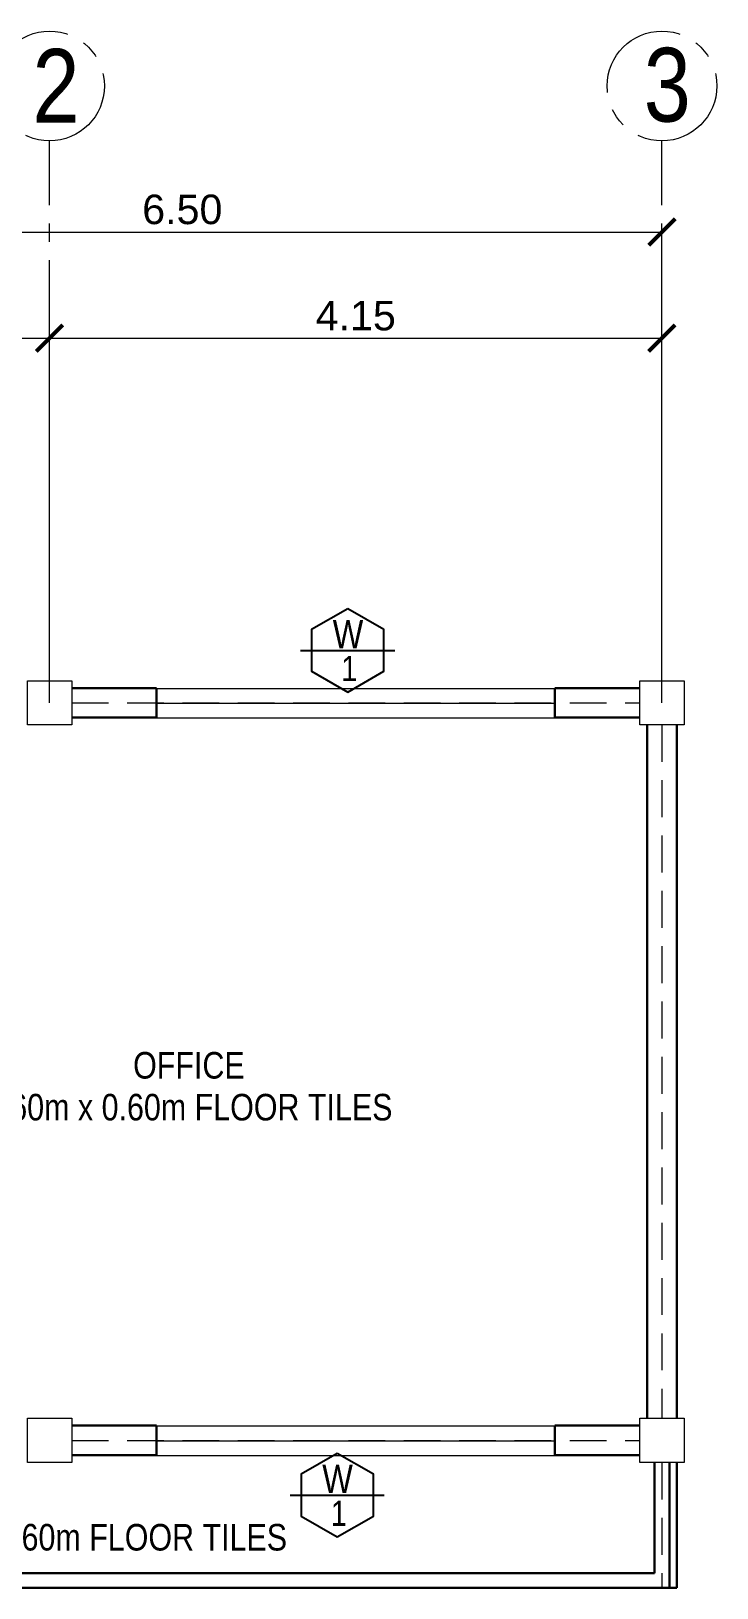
# Model space of a CAD drawing. Header units: metres. Extents: x -460 to 31334, y -1777 to 24987.
# Drawn here: x 153.78 to 158.43, y -762.8 to -752.25 of the extents above; entities that cross this region are included whole.
import ezdxf

# ---------------------------------------------------------------- set-up
doc = ezdxf.new("R2010")
doc.units = ezdxf.units.M
doc.header["$MEASUREMENT"] = 0
doc.linetypes.add('CENTER2', pattern=[1.125, 0.75, -0.125, 0.125, -0.125])
doc.linetypes.add('DASHED2', pattern=[0.375, 0.25, -0.125])
doc.layers.get('Defpoints').update_dxf_attribs({"color": 2})
for name, color, linetype in [('01 FURNITURE', 8, 'Continuous'), ('Anno_Flr. Level', 1, 'Continuous'), ('Anno_Win&Dr Sched', 1, 'Continuous')]:
    doc.layers.add(name, color=color, linetype=linetype)
doc.layers.add('Arch_Door', color=1, linetype='Continuous', lineweight=18)
doc.layers.add('DIM', color=8, linetype='Continuous', lineweight=5)
doc.styles.add('AN100', font='ARIALN.TTF', dxfattribs={"height": 0.25})
doc.styles.get("Standard").update_dxf_attribs({"font": 'arial.ttf'})
doc.dimstyles.new('elev', dxfattribs={"dimtxt": 0.2, "dimasz": 0.18, "dimexe": 0.05, "dimexo": 0.05, "dimgap": 0.05, "dimtad": 1, "dimzin": 0, "dimdsep": 46, "dimtxsty": 'Standard', "dimblk": 'ARCHTICK', "dimcen": 0.025, "dimclrd": 256, "dimclre": 256, "dimadec": 0, "dimazin": 0, "dimtfac": 1, "dimtix": 1, "dimtofl": 0, "dimtmove": 0, "dimatfit": 3, "dimldrblk": 'ARCHTICK', "dimfxl": 0.1, "dimtolj": 1, "dimtzin": 0, "dimlwd": -1, "dimlwe": -1, "dimarcsym": 0})

# ---------------------------------------------------------------- blocks, each defined once
blk = doc.blocks.new('_ArchTick')
at = {"color": 0, "linetype": 'ByBlock', "const_width": 0.15}
blk.add_lwpolyline([(-0.5, -0.5), (0.5, 0.5)], dxfattribs=at)
blk = doc.blocks.new('*D296')
at = {"layer": 'Defpoints', "color": 0, "transparency": 16777216}
for p in [(158.054, -753.607), (151.554, -756.799), (158.054, -756.799)]:
    blk.add_point(p, dxfattribs=at)
at = {"layer": 'DIM', "transparency": 16777216}
for p, q in [((151.554, -756.749), (151.554, -753.557)), ((151.554, -753.607), (158.054, -753.607)), ((158.054, -756.749), (158.054, -753.557))]:
    blk.add_line(p, q, dxfattribs=at)
at = {"layer": 'DIM', "transparency": 16777216, "xscale": 0.18, "yscale": 0.18, "zscale": 0.18, "rotation": 180}
blk.add_blockref('_ArchTick', (151.554, -753.607), dxfattribs=at)
at = {"layer": 'DIM', "transparency": 16777216, "xscale": 0.18, "yscale": 0.18, "zscale": 0.18}
blk.add_blockref('_ArchTick', (158.054, -753.607), dxfattribs=at)
at = {"layer": 'DIM', "color": 0, "lineweight": 9, "transparency": 16777216, "insert": (154.804, -753.455), "char_height": 0.2, "attachment_point": 5}
blk.add_mtext('\\A1;6.50', dxfattribs=at)
blk = doc.blocks.new('*D297')
at = {"layer": 'Defpoints', "color": 0, "transparency": 16777216}
for p in [(158.054, -754.327), (153.904, -756.799), (158.054, -756.799)]:
    blk.add_point(p, dxfattribs=at)
at = {"layer": 'DIM', "transparency": 16777216}
for p, q in [((153.904, -756.749), (153.904, -754.277)), ((158.054, -756.749), (158.054, -754.277)), ((153.904, -754.327), (158.054, -754.327))]:
    blk.add_line(p, q, dxfattribs=at)
at = {"layer": 'DIM', "transparency": 16777216, "xscale": 0.18, "yscale": 0.18, "zscale": 0.18, "rotation": 180}
blk.add_blockref('_ArchTick', (153.904, -754.327), dxfattribs=at)
at = {"layer": 'DIM', "transparency": 16777216, "xscale": 0.18, "yscale": 0.18, "zscale": 0.18}
blk.add_blockref('_ArchTick', (158.054, -754.327), dxfattribs=at)
at = {"layer": 'DIM', "color": 0, "lineweight": 9, "transparency": 16777216, "insert": (155.979, -754.175), "char_height": 0.2, "attachment_point": 5}
blk.add_mtext('\\A1;4.15', dxfattribs=at)
blk = doc.blocks.new('*D324')
at = {"layer": 'Defpoints', "color": 0, "transparency": 16777216}
for p in [(153.904, -754.327), (151.554, -756.799), (153.904, -756.799)]:
    blk.add_point(p, dxfattribs=at)
at = {"layer": 'DIM', "transparency": 16777216}
for p, q in [((151.554, -756.749), (151.554, -754.277)), ((153.904, -756.749), (153.904, -754.277)), ((151.554, -754.327), (153.904, -754.327))]:
    blk.add_line(p, q, dxfattribs=at)
at = {"layer": 'DIM', "transparency": 16777216, "xscale": 0.18, "yscale": 0.18, "zscale": 0.18, "rotation": 180}
blk.add_blockref('_ArchTick', (151.554, -754.327), dxfattribs=at)
at = {"layer": 'DIM', "transparency": 16777216, "xscale": 0.18, "yscale": 0.18, "zscale": 0.18}
blk.add_blockref('_ArchTick', (153.904, -754.327), dxfattribs=at)
at = {"layer": 'DIM', "color": 0, "lineweight": 9, "transparency": 16777216, "insert": (152.729, -754.175), "char_height": 0.2, "attachment_point": 5}
blk.add_mtext('\\A1;2.35', dxfattribs=at)

msp = doc.modelspace()

# ---------------------------------------------------------------- linework, layer by layer
at = {"color": 3, "lineweight": 9}
for points in [[(154.62945, -756.70122), (157.32945, -756.70122)], [(154.62945, -756.80122), (157.32945, -756.80122)], [(154.62945, -756.90122), (157.32945, -756.90122)], [(154.62945, -761.70122), (157.32945, -761.70122)], [(154.62945, -761.80122), (157.32945, -761.80122)], [(154.62945, -761.90122), (157.32945, -761.90122)]]:
    msp.add_lwpolyline(points, dxfattribs=at)
at = {"layer": '01 FURNITURE', "color": 18, "linetype": 'CENTER2', "lineweight": 9, "true_color": 0x000000}
for p, q in [((153.90445, -756.79894), (153.90445, -752.98901)), ((158.05445, -756.79894), (158.05445, -752.98901))]:
    msp.add_line(p, q, dxfattribs=at)
at = {"layer": '01 FURNITURE', "color": 1, "lineweight": 30}
for p, q in [((154.05445, -756.69894), (154.62945, -756.69894)), ((154.62945, -756.89894), (154.62945, -756.69894)), ((157.32945, -756.89894), (157.32945, -756.69894)), ((157.32945, -756.69894), (157.90445, -756.69894)), ((154.05445, -756.89894), (154.62945, -756.89894)), ((157.32945, -756.89894), (157.90445, -756.89894)), ((157.95445, -756.94894), (157.95445, -761.64894)), ((158.15445, -756.94894), (158.15445, -761.64894)), ((154.05445, -761.69894), (154.62945, -761.69894)), ((154.62945, -761.90122), (154.62945, -761.69894)), ((157.32945, -761.90122), (157.32945, -761.69894)), ((157.32945, -761.69894), (157.90445, -761.69894)), ((154.05445, -761.89894), (154.62945, -761.89894)), ((157.32945, -761.89894), (157.90445, -761.89894)), ((158.00445, -761.94894), (158.00445, -762.69894)), ((158.10445, -761.94894), (158.10445, -762.79894)), ((158.15445, -761.94894), (158.15445, -762.79894)), ((149.80445, -762.69894), (158.00445, -762.69894)), ((149.65445, -762.79894), (158.15445, -762.79894))]:
    msp.add_line(p, q, dxfattribs=at)
at = {"layer": '01 FURNITURE', "color": 250, "linetype": 'DASHED2', "lineweight": 9}
for p, q in [((154.05445, -756.79894), (157.90445, -756.79894)), ((158.05445, -756.94894), (158.05445, -761.64894)), ((154.05445, -761.79894), (157.90445, -761.79894)), ((158.05445, -761.94894), (158.05445, -762.79894))]:
    msp.add_line(p, q, dxfattribs=at)
at = {"layer": '01 FURNITURE', "color": 250, "lineweight": 9}
for points in [[(153.75445, -756.64894), (154.05445, -756.64894), (154.05445, -756.94894), (153.75445, -756.94894), (153.75445, -756.64894)], [(157.90445, -756.64894), (158.20445, -756.64894), (158.20445, -756.94894), (157.90445, -756.94894), (157.90445, -756.64894)], [(153.75445, -761.64894), (154.05445, -761.64894), (154.05445, -761.94894), (153.75445, -761.94894), (153.75445, -761.64894)], [(157.90445, -761.64894), (158.20445, -761.64894), (158.20445, -761.94894), (157.90445, -761.94894), (157.90445, -761.64894)]]:
    msp.add_lwpolyline(points, dxfattribs=at)
at = {"layer": '01 FURNITURE', "color": 18, "linetype": 'CENTER2', "lineweight": 9, "true_color": 0x000000}
for centre in [(153.90445, -752.61709), (158.05445, -752.61709)]:
    msp.add_circle(centre, 0.37192, dxfattribs=at)
at = {"layer": 'Anno_Win&Dr Sched', "color": 1}
for p, q in [((155.60573, -756.44331), (156.24385, -756.44331)), ((155.53475, -762.17049), (156.17287, -762.17049))]:
    msp.add_line(p, q, dxfattribs=at)
for points in [[(155.92479, -756.16076), (155.6801, -756.30203), (155.6801, -756.58458), (155.92479, -756.72586), (156.16949, -756.58458), (156.16949, -756.30203)], [(155.85381, -761.88794), (155.60912, -762.02922), (155.60912, -762.31177), (155.85381, -762.45304), (156.09851, -762.31177), (156.09851, -762.02922)]]:
    msp.add_lwpolyline(points, close=True, dxfattribs=at)

# ---------------------------------------------------------------- texts
at = {"layer": 'Anno_Flr. Level', "color": 1, "lineweight": 9, "char_height": 0.18, "width": 3.0536596, "attachment_point": 1}
for s, insert in [('\\A1;\\pi1.15952;{\\fArial Narrow|b0|i0|c0|p34;OFFICE }', (153.31107, -759.16609)), ('\\A1;\\pi0.15516;{\\fArial Narrow|b0|i0|c0|p34;0.60m x 0.60m FLOOR TILES }', (153.31107, -759.44997)), ('\\A1;\\pi0.15516;{\\fArial Narrow|b0|i0|c0|p34;0.60m x 0.60m FLOOR TILES }', (152.59675, -762.3657))]:
    msp.add_mtext(s, dxfattribs=dict(at, insert=insert))
at = {"layer": 'Anno_Win&Dr Sched', "char_height": 0.1918577, "width": 0.2241403, "attachment_point": 1}
for insert in [(155.82318, -756.23666), (155.7522, -761.96384)]:
    msp.add_mtext('{\\fArial Narrow|b0|i0|c0|p34;W}', dxfattribs=dict(at, insert=insert))
at = {"layer": 'Arch_Door', "color": 5, "linetype": 'Continuous', "attachment_point": 1, "style": 'AN100'}
for s, insert, char_height, width in [('{\\C3;2}', (153.7888, -752.36616), 0.5, 0.1151731), ('{\\C3;3}', (157.93115, -752.35852), 0.5, 0.1151731), ('1', (155.88135, -756.48086), 0.17054, 0.0832498), ('1', (155.81037, -762.20804), 0.17054, 0.0832498)]:
    msp.add_mtext(s, dxfattribs=dict(at, insert=insert, char_height=char_height, width=width))

# ---------------------------------------------------------------- dimensions: what is measured, and where the dimension line sits
at = {"layer": 'DIM', "color": 0, "lineweight": 9}
for base, p2, picture, middle in [((158.05445, -753.60719), (158.05445, -756.79894), '*D296', (154.80445, -753.45508)), ((153.90445, -754.32745), (153.90445, -756.79894), '*D324', (152.72945, -754.17527))]:
    dim = msp.add_linear_dim(base=base, p1=(151.55445, -756.79894), p2=p2, dimstyle='elev', dxfattribs=at)
    dim.commit()
    dim.dimension.update_dxf_attribs({"geometry": picture, "text_midpoint": middle})
dim = msp.add_linear_dim(base=(158.05445, -754.32745), p1=(153.90445, -756.79894), p2=(158.05445, -756.79894), dimstyle='elev', dxfattribs=at)
dim.commit()
dim.dimension.update_dxf_attribs({"geometry": '*D297', "text_midpoint": (155.97945, -754.32745), "dimtype": 160})

doc.saveas('drawing.dxf')
